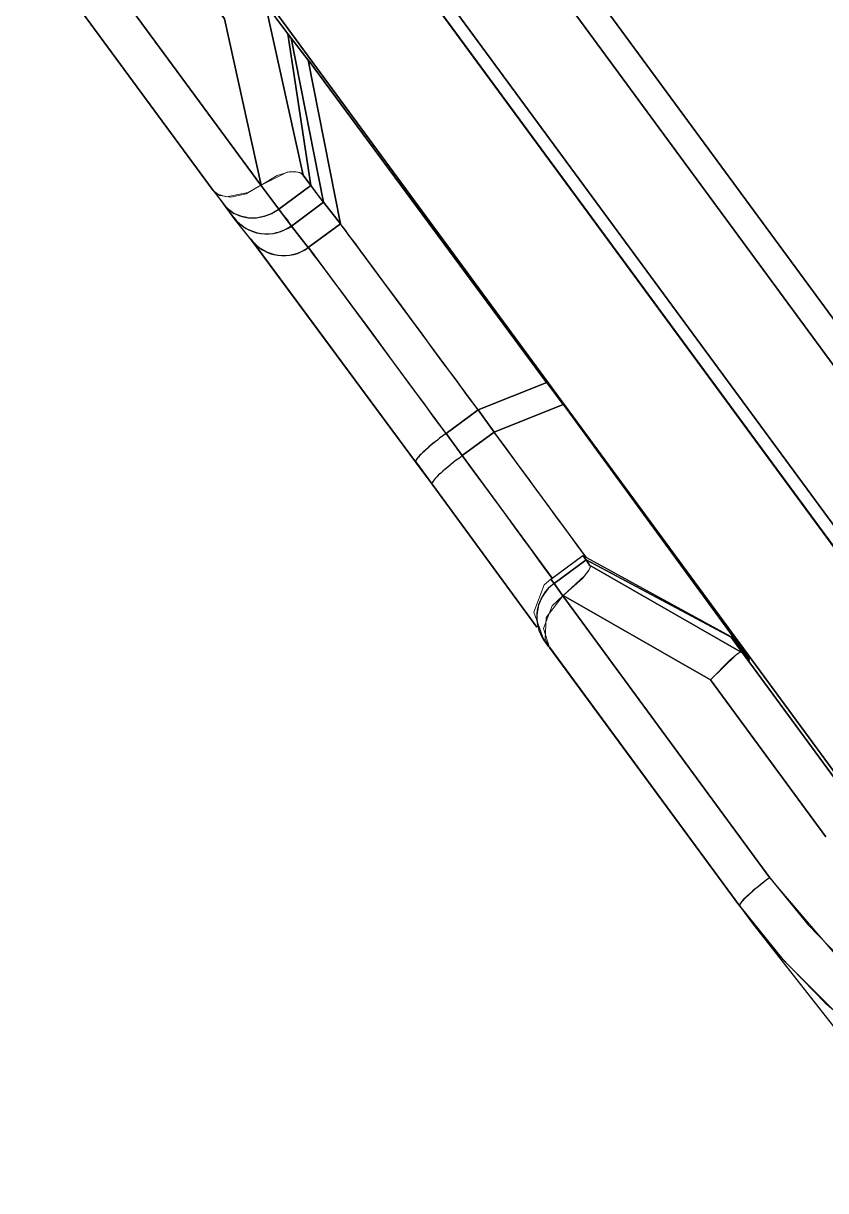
# Model space of a CAD drawing. Header units: millimetres. Extents: x 6 to 3615, y -854 to 0.
# Drawn here: x 154.406 to 155.483, y -118.183 to -116.616 of the extents above; entities that cross this region are included whole.
import ezdxf

# ---------------------------------------------------------------- set-up
doc = ezdxf.new("R2010")
doc.units = ezdxf.units.MM

msp = doc.modelspace()

# ---------------------------------------------------------------- linework, layer by layer
at = {"linetype": 'Continuous', "lineweight": 30}
for points in [[(154.7197, -115.9598), (155.6811, -117.2684), (154.7197, -115.9598)], [(155.6541, -117.294), (154.6927, -115.9854), (155.6541, -117.294)], [(154.7279, -116.2476), (155.6893, -117.5557), (154.7279, -116.2476), (154.7323, -116.2824), (154.7279, -116.2476)], [(154.7323, -116.2824), (155.6937, -117.5905), (154.7323, -116.2824), (154.7323, -116.2833), (154.7323, -116.2824)], [(154.7323, -116.2833), (155.6937, -117.5915), (155.6937, -117.5905), (155.6893, -117.5557), (155.6937, -117.5905)], [(155.6947, -117.592), (154.7332, -116.2838), (155.6947, -117.592)], [(154.8086, -116.856), (154.7656, -116.8879), (154.8086, -116.856), (154.8313, -116.885), (154.8086, -116.856), (154.7917, -116.8334), (154.7487, -116.8652), (154.7245, -116.8329), (154.725, -116.8329), (154.6758, -116.6098), (154.5212, -116.3992), (154.6758, -116.6098), (154.725, -116.8329), (154.7245, -116.8329), (154.7487, -116.8652), (154.7917, -116.8334)], [(154.4464, -116.4543), (154.7245, -116.8329), (154.4464, -116.4543)], [(154.4058, -116.4929), (154.6608, -116.8401), (154.4058, -116.4929)], [(154.6676, -116.4958), (155.586, -117.7455), (154.6676, -116.4958)], [(154.7327, -116.5924), (154.7608, -116.6301), (154.7327, -116.5924), (154.7308, -116.5909), (154.7327, -116.5924)], [(154.7308, -116.5909), (154.7815, -116.8198), (154.7308, -116.5909)], [(154.7815, -116.8198), (154.7917, -116.8334), (154.7608, -116.6301), (154.7651, -116.6359), (154.7608, -116.6301), (154.7917, -116.8334), (154.7815, -116.8198)], [(154.7651, -116.6359), (154.8086, -116.856), (154.7651, -116.6359), (154.7883, -116.6653), (154.7651, -116.6359)], [(155.1079, -117.098), (154.7883, -116.6648), (155.1079, -117.098)], [(154.7883, -116.6653), (154.8313, -116.885), (154.7883, -116.6653)], [(154.7917, -116.8334), (154.7975, -116.8416), (154.8023, -116.8483), (154.8061, -116.8532), (154.8086, -116.856)], [(154.6608, -116.8401), (154.6743, -116.858), (154.6878, -116.8763), (154.6743, -116.858)], [(154.9327, -117.2047), (154.9544, -117.2346), (154.9322, -117.2047), (154.712, -116.9068), (154.6888, -116.8778), (154.6748, -116.8585), (154.6613, -116.8406)], [(154.6743, -116.858), (154.6772, -116.8618), (154.6811, -116.8652), (154.6849, -116.8681), (154.6888, -116.871), (154.6936, -116.8729), (154.6985, -116.8749), (154.7033, -116.8758), (154.7081, -116.8768), (154.7134, -116.8768), (154.7187, -116.8768), (154.7241, -116.8758), (154.7294, -116.8749), (154.7342, -116.8729), (154.7395, -116.871), (154.7439, -116.8681), (154.7487, -116.8652)], [(154.6743, -116.858), (154.6772, -116.8618), (154.6806, -116.8647), (154.684, -116.8676), (154.6878, -116.8705), (154.6922, -116.8725), (154.6965, -116.8744), (154.7014, -116.8758), (154.7057, -116.8763), (154.7105, -116.8768), (154.7158, -116.8768), (154.7207, -116.8763), (154.7255, -116.8758), (154.7303, -116.8744), (154.7352, -116.8725), (154.74, -116.8705), (154.7443, -116.8681), (154.7487, -116.8652)], [(154.7487, -116.8652), (154.7545, -116.8734), (154.7598, -116.8797), (154.7632, -116.8845), (154.7656, -116.8879)], [(154.7656, -116.8879), (154.7883, -116.9169), (154.7656, -116.8879), (154.7487, -116.8652)], [(154.6878, -116.8763), (154.6912, -116.8802), (154.6951, -116.8841), (154.6994, -116.8874), (154.7038, -116.8908), (154.7086, -116.8932), (154.7139, -116.8952), (154.7187, -116.8971), (154.7245, -116.8981), (154.7298, -116.8985), (154.7352, -116.8985), (154.7405, -116.8981), (154.7458, -116.8971), (154.7511, -116.8952), (154.7564, -116.8932), (154.7612, -116.8908), (154.7656, -116.8879)], [(154.8313, -116.885), (154.7883, -116.9169), (154.8313, -116.885)], [(155.0162, -117.1347), (155.0007, -117.1139), (154.9858, -117.0931), (154.9703, -117.0729), (154.9554, -117.0526), (154.9409, -117.0328), (154.9269, -117.0135), (154.9133, -116.9951), (154.9003, -116.9777), (154.8882, -116.9613), (154.8771, -116.9463), (154.867, -116.9323), (154.8578, -116.9203), (154.8501, -116.9096), (154.8433, -116.901), (154.838, -116.8937), (154.8342, -116.8884), (154.8313, -116.885)], [(155.0162, -117.1347), (155.0379, -117.1646), (155.0162, -117.1347), (154.9732, -117.1665), (155.0162, -117.1347), (155.1084, -117.098), (155.1302, -117.1274), (155.1084, -117.098), (155.0162, -117.1347), (154.8317, -116.885)], [(154.7105, -116.9053), (154.7144, -116.9096), (154.7178, -116.9135), (154.7221, -116.9169), (154.7269, -116.9198), (154.7313, -116.9222), (154.7366, -116.9246), (154.7419, -116.9261), (154.7472, -116.927), (154.7525, -116.9275), (154.7579, -116.9275), (154.7632, -116.927), (154.769, -116.9261), (154.7738, -116.9246), (154.7791, -116.9222), (154.7839, -116.9198), (154.7883, -116.9169)], [(154.7115, -116.9058), (154.9322, -117.2047), (154.711, -116.9053)], [(154.9732, -117.1665), (154.9578, -117.1458), (154.9428, -117.125), (154.9273, -117.1043), (154.9124, -117.084), (154.8979, -117.0642), (154.8839, -117.0449), (154.8704, -117.0265), (154.8573, -117.0091), (154.8453, -116.9927), (154.8342, -116.9777), (154.824, -116.9642), (154.8148, -116.9521), (154.8071, -116.9415), (154.8003, -116.9323), (154.795, -116.9256), (154.7912, -116.9203), (154.7883, -116.9169)], [(155.1611, -117.3327), (155.0379, -117.1646), (154.995, -117.196), (154.9732, -117.1665), (154.7888, -116.9169)], [(155.1302, -117.1274), (155.0379, -117.1646), (155.1302, -117.1274), (155.3798, -117.4693)], [(154.9732, -117.1665), (154.9689, -117.1694), (154.965, -117.1723), (154.9611, -117.1757), (154.9573, -117.1786), (154.9534, -117.1815), (154.95, -117.1844), (154.9471, -117.1873), (154.9442, -117.1902), (154.9414, -117.1926), (154.9389, -117.195), (154.937, -117.197), (154.9351, -117.1989), (154.9341, -117.2003), (154.9331, -117.2018), (154.9327, -117.2032), (154.9322, -117.2042), (154.9327, -117.2047)], [(154.9732, -117.1665), (154.9689, -117.1694), (154.9645, -117.1728), (154.9602, -117.1762), (154.9563, -117.1796), (154.9525, -117.1825), (154.9491, -117.1859), (154.9457, -117.1888), (154.9428, -117.1912), (154.9399, -117.1941), (154.9375, -117.196), (154.936, -117.1984), (154.9341, -117.2003), (154.9331, -117.2018), (154.9327, -117.2032), (154.9322, -117.2042), (154.9327, -117.2047)], [(154.9732, -117.1665), (154.995, -117.196), (155.0379, -117.1646)], [(155.1611, -117.3327), (155.1529, -117.3211), (155.1432, -117.3085), (155.1331, -117.294), (155.1215, -117.2786), (155.1094, -117.2617), (155.0959, -117.2438), (155.0824, -117.225), (155.0679, -117.2052), (155.0529, -117.1849), (155.0379, -117.1646)], [(154.995, -117.196), (154.9911, -117.1994), (154.9867, -117.2023), (154.9829, -117.2052), (154.979, -117.2086), (154.9756, -117.2115), (154.9718, -117.2143), (154.9689, -117.2172), (154.966, -117.2197), (154.9631, -117.2221), (154.9607, -117.2245), (154.9587, -117.2269), (154.9573, -117.2288), (154.9558, -117.2303), (154.9549, -117.2317), (154.9544, -117.2327), (154.9539, -117.2337), (154.9544, -117.2346)], [(154.995, -117.196), (154.9911, -117.1994), (154.9867, -117.2023), (154.9829, -117.2052), (154.979, -117.2086), (154.9756, -117.2115), (154.9718, -117.2143), (154.9689, -117.2172), (154.966, -117.2197), (154.9631, -117.2221), (154.9607, -117.2245), (154.9587, -117.2269), (154.9573, -117.2288), (154.9558, -117.2303), (154.9549, -117.2317), (154.9544, -117.2327), (154.9539, -117.2337), (154.9544, -117.2346)], [(154.995, -117.196), (155.1157, -117.3607)], [(155.1157, -117.3607), (155.107, -117.3496), (155.0978, -117.3365), (155.0877, -117.3225), (155.0761, -117.3071), (155.064, -117.2906), (155.0514, -117.2728), (155.0379, -117.2544), (155.0239, -117.2356), (155.0094, -117.2163), (154.995, -117.196)], [(154.9544, -117.2346), (155.0949, -117.4263), (154.9544, -117.2346), (155.0949, -117.4263)], [(155.1181, -117.3679), (155.1297, -117.3843), (155.1181, -117.3679), (155.1137, -117.3621), (155.1567, -117.3302)], [(155.1611, -117.336), (155.1181, -117.3679), (155.1611, -117.336), (155.1659, -117.3433), (155.3692, -117.4601), (155.3697, -117.4592), (155.3692, -117.4601), (155.1659, -117.3433), (155.1611, -117.336), (155.1567, -117.3302), (155.3547, -117.4384)], [(155.1567, -117.3302), (155.1572, -117.3307), (155.1586, -117.3327), (155.1611, -117.336)], [(155.3557, -117.4399), (155.1611, -117.336), (155.3557, -117.4399), (155.3697, -117.4592), (155.3557, -117.4399)], [(155.1137, -117.3621), (155.1142, -117.3626), (155.1157, -117.3645), (155.1181, -117.3679)], [(155.1181, -117.3679), (155.1137, -117.3713), (155.1104, -117.3747), (155.107, -117.3785), (155.1041, -117.3829), (155.1012, -117.3872), (155.0993, -117.3916), (155.0973, -117.3964), (155.0964, -117.4017), (155.0954, -117.4065), (155.0949, -117.4114), (155.0949, -117.4167), (155.0959, -117.4215), (155.0968, -117.4263), (155.0983, -117.4312), (155.1002, -117.436), (155.1026, -117.4403), (155.1055, -117.4447)], [(155.1302, -117.3838), (155.1297, -117.3843), (155.1302, -117.3838)], [(155.1297, -117.3843), (155.4078, -117.7629), (155.1297, -117.3843)], [(155.3281, -117.4973), (155.1302, -117.3838), (155.3281, -117.4973)], [(155.1113, -117.4529), (155.1046, -117.4437)], [(155.3552, -117.4389), (155.3779, -117.4679), (155.3552, -117.4389), (155.3557, -117.4399), (155.3552, -117.4389)], [(155.1118, -117.4534), (155.3673, -117.8011), (155.1118, -117.4539)], [(155.3697, -117.4592), (155.5319, -117.6799), (155.3697, -117.4592)], [(155.3779, -117.4679), (155.3745, -117.4659), (155.3779, -117.4679)], [(155.3764, -117.4688), (155.3803, -117.4708)], [(155.4827, -117.7079), (155.3281, -117.4973), (155.4827, -117.7079)], [(155.4078, -117.7629), (155.4035, -117.7658), (155.3996, -117.7687), (155.3957, -117.7721), (155.3919, -117.775), (155.388, -117.7779), (155.3846, -117.7808), (155.3817, -117.7837), (155.3788, -117.7866), (155.3759, -117.789), (155.3735, -117.7914), (155.3716, -117.7933), (155.3697, -117.7953), (155.3687, -117.7967), (155.3677, -117.7982), (155.3673, -117.7996), (155.3668, -117.8006), (155.3673, -117.8011)], [(155.4078, -117.7629), (155.4035, -117.7658), (155.3991, -117.7692), (155.3948, -117.7726), (155.3909, -117.7759), (155.3871, -117.7788), (155.3837, -117.7822), (155.3803, -117.7851), (155.3774, -117.7875), (155.3745, -117.7904), (155.3721, -117.7924), (155.3702, -117.7948), (155.3687, -117.7967), (155.3677, -117.7982), (155.3673, -117.7996), (155.3668, -117.8006), (155.3673, -117.8011)], [(155.4078, -117.7629), (155.459, -117.8262), (155.5165, -117.8851), (155.5788, -117.9377), (155.6459, -117.985), (155.7169, -118.0256), (155.7917, -118.0594), (155.869, -118.086), (155.9486, -118.1058), (156.0298, -118.1178), (156.1119, -118.1222), (156.194, -118.1193), (156.2756, -118.1087), (156.3557, -118.0903), (156.4339, -118.0652), (156.5098, -118.0328), (156.5822, -117.9937), (156.6508, -117.9479)], [(155.3673, -117.8011), (155.4252, -117.8725), (155.4904, -117.9382), (155.5619, -117.9971), (155.6382, -118.0483), (155.7198, -118.0922), (155.8052, -118.1275), (155.8936, -118.1545), (155.9849, -118.1729), (156.0771, -118.1821), (156.1698, -118.1821), (156.262, -118.1729), (156.3533, -118.155), (156.4422, -118.128), (156.5281, -118.0927), (156.6102, -118.0493), (156.6879, -117.9976)], [(155.3673, -117.8011), (155.4218, -117.8687), (155.4822, -117.931), (155.5488, -117.987), (155.6198, -118.0372), (155.6956, -118.0802), (155.7748, -118.1159), (155.8569, -118.1444), (155.9419, -118.1652), (156.0278, -118.1782), (156.1152, -118.183), (156.2022, -118.1796), (156.2891, -118.1685), (156.3746, -118.1492), (156.4576, -118.1227), (156.5378, -118.0879), (156.615, -118.0464), (156.6879, -117.9976)], [(155.3673, -117.8011), (155.3851, -117.8247), (155.4933, -117.9628)]]:
    msp.add_lwpolyline(points, dxfattribs=at)
at = {"linetype": 'Continuous', "lineweight": 13}
for points in [[(154.7815, -116.8198), (154.7786, -116.8169), (154.7704, -116.8145), (154.7627, -116.815), (154.7463, -116.8203), (154.725, -116.8329)], [(154.725, -116.8329), (154.7598, -116.8155), (154.7719, -116.815), (154.7767, -116.816), (154.7815, -116.8198)], [(154.7245, -116.8329), (154.7047, -116.8445), (154.6845, -116.8493), (154.669, -116.8469), (154.6608, -116.8401)], [(154.6608, -116.8401), (154.6656, -116.8445), (154.6787, -116.8488), (154.7076, -116.843), (154.7245, -116.8329)], [(155.1302, -117.1274), (155.3436, -117.4191), (155.3793, -117.4688), (155.3803, -117.4708), (155.3798, -117.4703), (155.3779, -117.4679)], [(155.1302, -117.3838), (155.1562, -117.3611), (155.1649, -117.3505), (155.1664, -117.3457), (155.1664, -117.3442), (155.1659, -117.3433)], [(155.1659, -117.3433), (155.1664, -117.3442), (155.1664, -117.3467), (155.1649, -117.35), (155.1586, -117.3582), (155.1302, -117.3838)], [(155.1046, -117.4437), (155.091, -117.4065), (155.105, -117.3698), (155.1137, -117.3621)], [(155.1118, -117.4539), (155.1041, -117.4283), (155.1157, -117.3978), (155.1297, -117.3843)], [(155.1297, -117.3843), (155.1075, -117.4133), (155.106, -117.4428), (155.1118, -117.4539)], [(155.105, -117.4447), (155.1022, -117.4403), (155.1022, -117.4399), (155.1031, -117.4413)], [(155.3281, -117.4973), (155.3547, -117.4703), (155.3653, -117.4616), (155.3682, -117.4601), (155.3692, -117.4601)], [(155.3692, -117.4601), (155.3677, -117.4606), (155.3619, -117.464), (155.3281, -117.4973)], [(155.3779, -117.4679), (155.3803, -117.4708), (155.3798, -117.4693)], [(155.4078, -117.7629), (155.4923, -117.8619), (155.5908, -117.9469), (155.7009, -118.0169), (155.8202, -118.07), (155.9037, -118.0956), (156.0467, -118.1193), (156.192, -118.1193), (156.3359, -118.0956), (156.447, -118.0604), (156.5527, -118.0106), (156.6508, -117.9479)]]:
    msp.add_lwpolyline(points, dxfattribs=at)
at = {"linetype": 'Continuous', "lineweight": 30}
for centre, radius, start, end in [((154.7327, -116.843), 0.0555, -143, -53), ((154.7554, -116.872), 0.0555, -143, -53), ((155.1495, -117.4128), 0.0546, 125, -144)]:
    msp.add_arc(centre, radius, start, end, dxfattribs=at)

doc.saveas('drawing.dxf')
